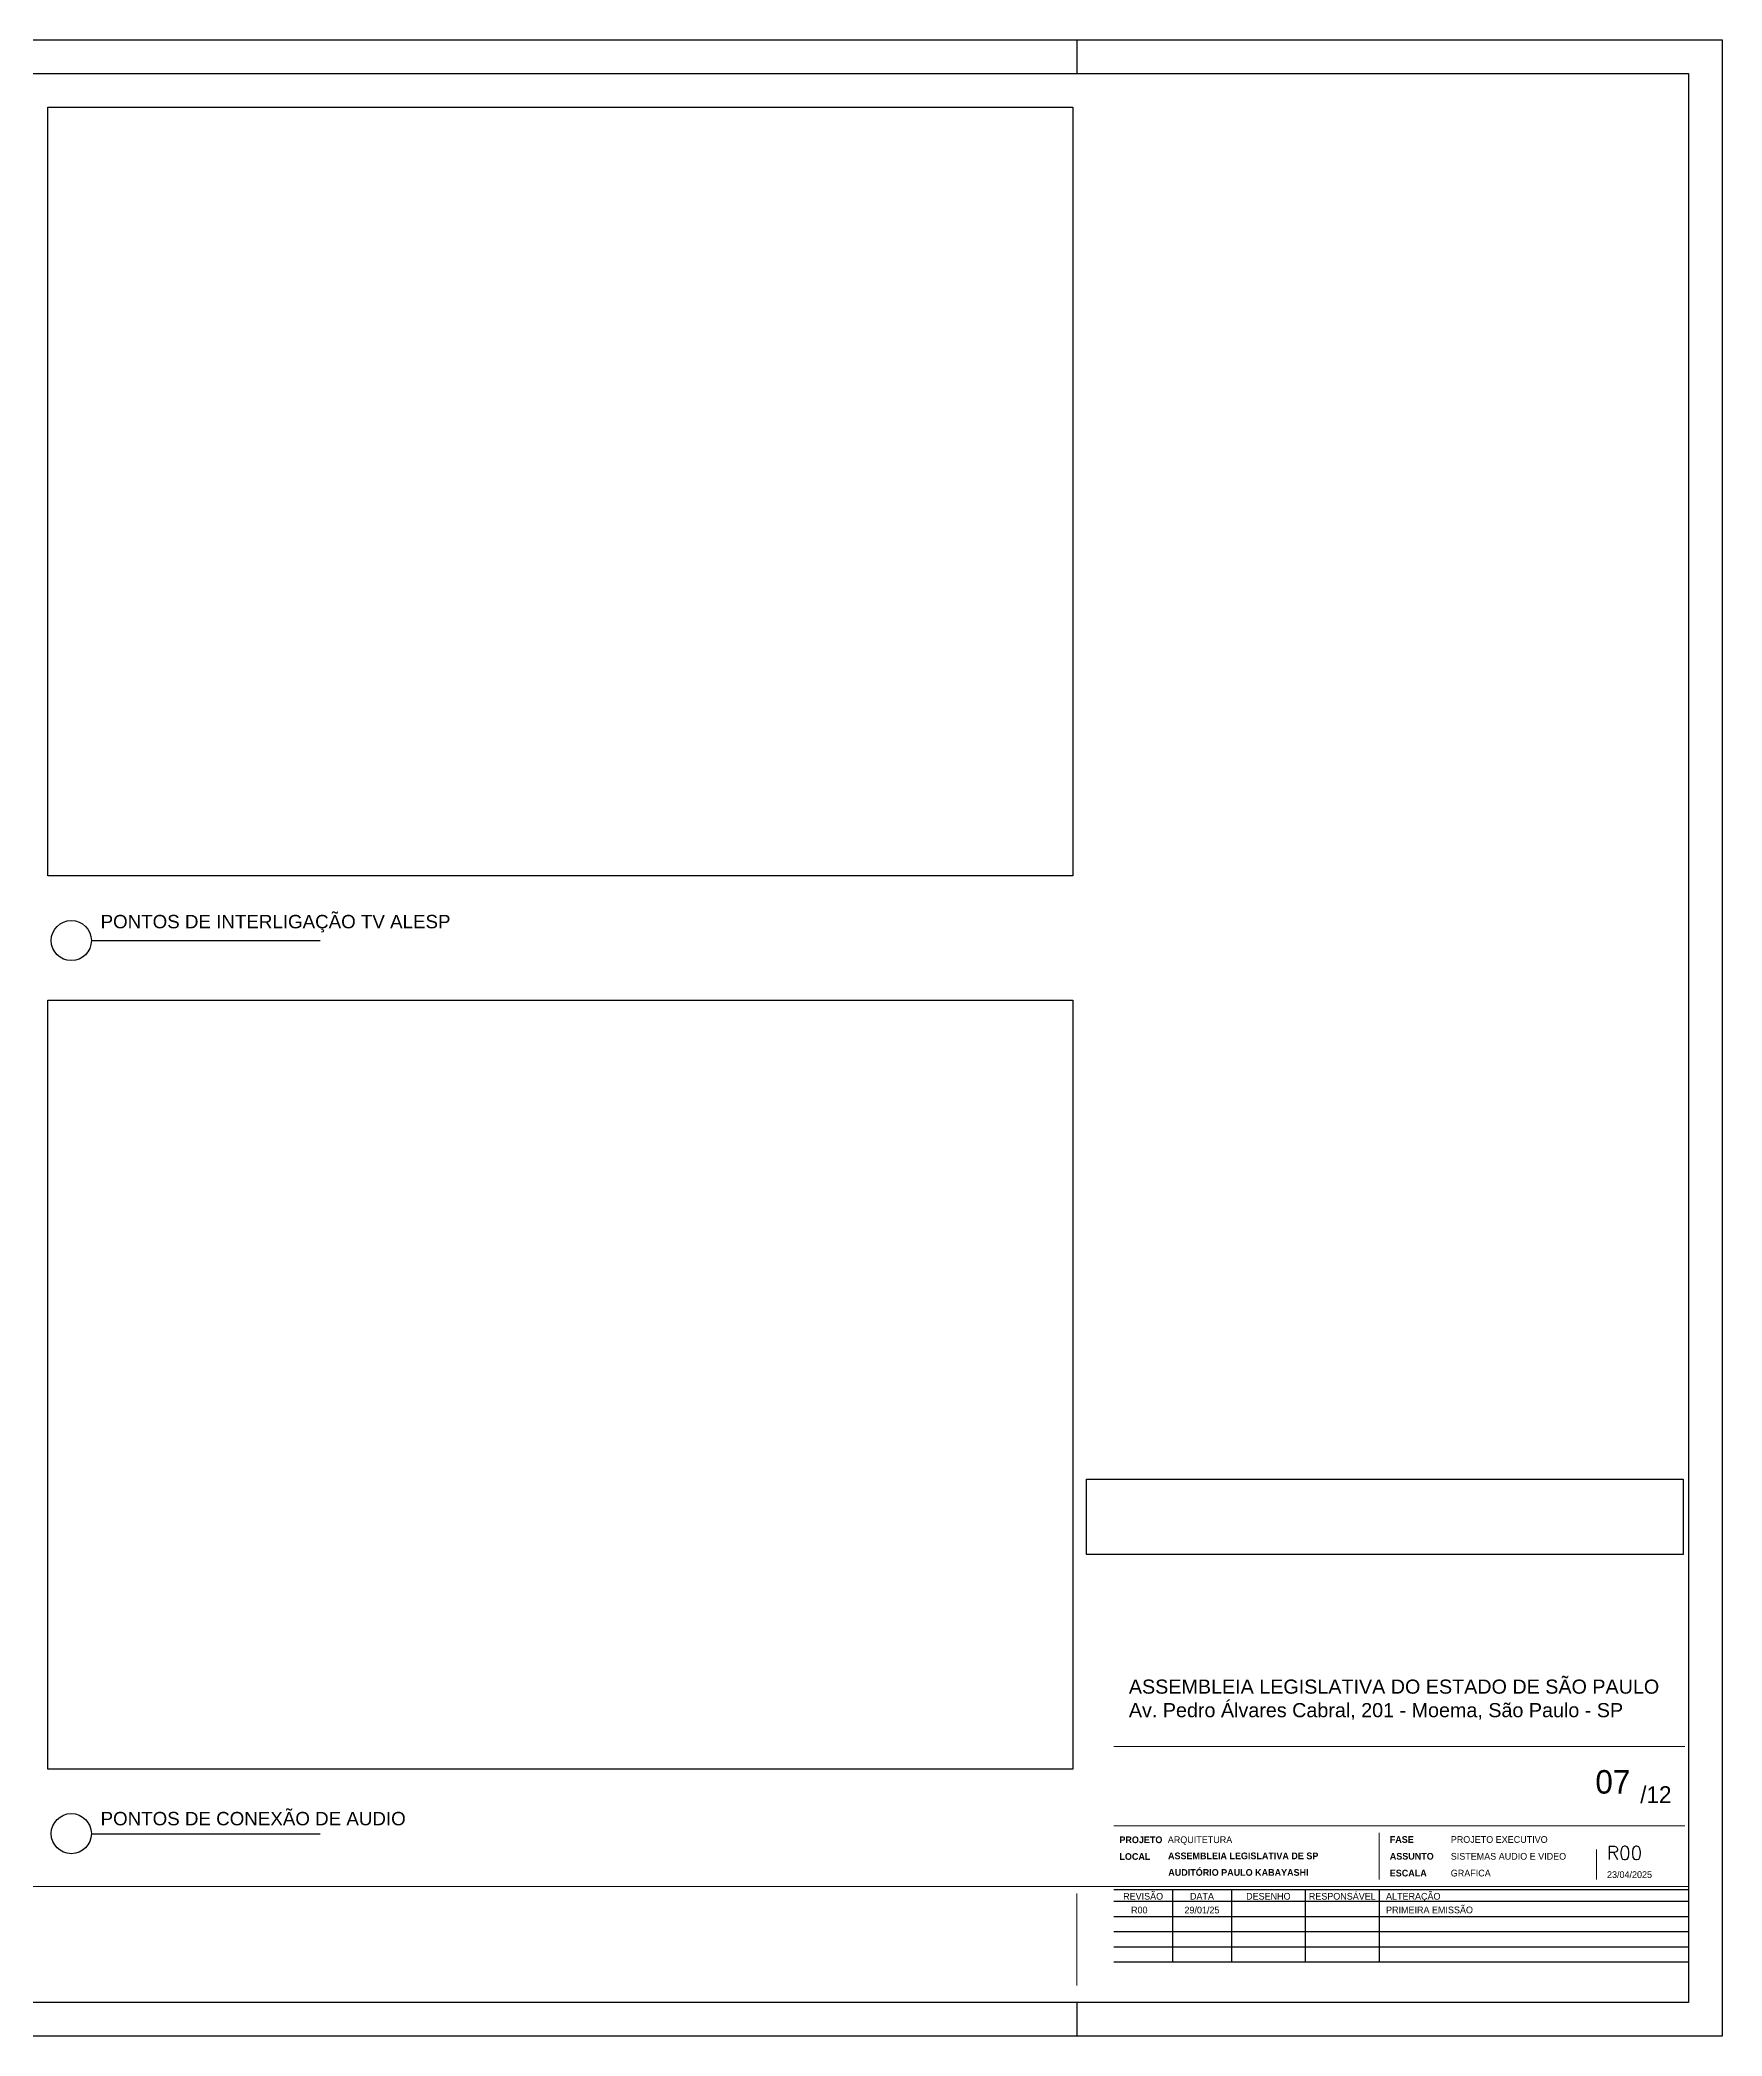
# Paper-space layout 'AUDIO' of a CAD drawing. Header units: millimetres. Extents: x 0 to 841, y 0 to 594.
# Drawn here: x 341 to 841, y 0 to 594 of the extents above; entities that cross this region are included whole.
import ezdxf
from ezdxf.enums import TextEntityAlignment as Align

# ---------------------------------------------------------------- set-up
doc = ezdxf.new("R2010")
doc.units = ezdxf.units.MM
doc.header["$MEASUREMENT"] = 0
for name, color, linetype in [('base', 253, 'Continuous'), ('DETALHE', 1, 'Continuous'), ('TC_01_FOLHA', 6, 'Continuous'), ('TC_17_TEXTO', 3, 'Continuous')]:
    doc.layers.add(name, color=color, linetype=linetype)
doc.layers.add('PDF_Text', color=7, linetype='Continuous', true_color=0x535353)
doc.styles.add('PDF Arial', font='arial.ttf')
doc.styles.add('R80_50', font='swissl.ttf', dxfattribs={"height": 0.0925})
doc.styles.get("Standard").update_dxf_attribs({"font": 'romans.shx'})
doc.styles.add('TC_2.0-FUT', font='', dxfattribs={"height": 2})
doc.styles.add('TC_2.0-FUT-BOLD', font='', dxfattribs={"width": 0.9, "height": 2})
doc.styles.get('TC_2.0-FUT').set_extended_font_data('Futura Md BT')
doc.styles.get('TC_2.0-FUT-BOLD').set_extended_font_data('Futura Md BT', bold=True)
picture_1 = doc.add_image_def('image3.png', size_in_pixel=(1280, 960))
picture_2 = doc.add_image_def('image5.png', size_in_pixel=(1280, 960))
picture_3 = doc.add_image_def('image1.jpg', size_in_pixel=(2243, 283))

psp = doc.layouts.new('AUDIO')

# ---------------------------------------------------------------- linework, layer by layer
at = {"layer": 'base', "color": 7}
for points in [[(355.85, 325.98), (423.92, 325.98)], [(355.85, 60.23), (423.92, 60.23)]]:
    psp.add_lwpolyline(points, dxfattribs=at)
for centre in [(349.84, 326), (349.84, 60.24)]:
    psp.add_circle(centre, 5.97, dxfattribs=at)
at = {"layer": 'TC_01_FOLHA'}
for p, q in [((649, 594), (649, 584)), ((649, 10), (649, 0))]:
    psp.add_line(p, q, dxfattribs=at)
for points in [[(0, 594), (841, 594), (841, 0), (0, 0)], [(25, 584), (831, 584), (831, 10), (25, 10)]]:
    psp.add_lwpolyline(points, close=True, dxfattribs=at)
at = {"layer": 'TC_17_TEXTO', "color": 251, "true_color": 0x575756, "const_width": 0.3}
for points in [[(660, 86.19), (830, 86.19)], [(660, 62.54), (830, 62.54)], [(739, 46.5), (739, 60.54)], [(803.64, 46.5), (803.64, 55.54)], [(25, 44.5), (831, 44.5)], [(649, 15), (649, 42.5)]]:
    psp.add_lwpolyline(points, dxfattribs=at)
at = {"layer": 'TC_17_TEXTO', "color": 251, "true_color": 0x575756}
for points in [[(831, 43.5), (660, 43.5)], [(677.5, 43.5), (677.5, 22)], [(695, 43.5), (695, 22)], [(717, 43.5), (717, 22)], [(739, 43.5), (739, 22)], [(831, 40), (660, 40)], [(831, 35.5), (660, 35.5)], [(831, 31), (660, 31)], [(831, 26.5), (660, 26.5)], [(831, 22), (660, 22)]]:
    psp.add_lwpolyline(points, dxfattribs=at)

# ---------------------------------------------------------------- texts
at = {"layer": 'DETALHE', "insert": (664.5, 106.09), "char_height": 4.2, "attachment_point": 1, "style": 'R80_50'}
psp.add_mtext_dynamic_manual_height_columns('\\pxqd;ASSEMBLEIA LEGISLATIVA DO ESTADO DE SÃO PAULO\\PAv. Pedro Álvares Cabral, 201 - Moema, São Paulo - SP', width=160.4827, gutter_width=0.462, heights=[26.98], dxfattribs=at)
at = {"layer": 'PDF_Text', "color": 3, "char_height": 3.9923, "attachment_point": 7, "style": 'PDF Arial'}
for s, insert in [('PONTOS DE INTERLIGAÇÃO TV ALESP', (358.55, 328.41)), ('PONTOS DE CONEXÃO DE AUDIO', (358.55, 62.66))]:
    psp.add_mtext(s, dxfattribs=dict(at, insert=insert))
at = {"layer": 'TC_17_TEXTO', "style": 'TC_2.0-FUT-BOLD'}
for s, p in [('PROJETO', (661.69, 59.41)), ('LOCAL', (661.69, 54.43))]:
    psp.add_text(s, height=2, dxfattribs=at).set_placement(p, align=Align.TOP_LEFT)
for s, p in [('FASE', (742.13, 57.5)), ('ASSEMBLEIA LEGISLATIVA DE SP', (676.15, 52.62)), ('ASSUNTO', (742.13, 52.5)), ('AUDITÓRIO PAULO KABAYASHI', (676.22, 47.69)), ('ESCALA', (742.13, 47.5))]:
    psp.add_text(s, height=2, dxfattribs=at).set_placement(p)
at = {"layer": 'TC_17_TEXTO'}
psp.add_text('R00', height=4, dxfattribs=at).set_placement((806.77, 52.5))
at = {"layer": 'TC_17_TEXTO', "style": 'TC_2.0-FUT'}
for s, p in [('REVISÃO', (668.75, 40)), ('DATA', (686.25, 40)), ('DESENHO', (706, 40)), ('RESPONSÁVEL', (728, 40)), ('R00', (667.61, 35.9)), ('29/01/25', (686.25, 35.9))]:
    psp.add_text(s, height=2, dxfattribs=at).set_placement(p, align=Align.BOTTOM_CENTER)
psp.add_text('ALTERAÇÃO', height=2, dxfattribs=at).set_placement((741.02, 40), align=Align.BOTTOM_LEFT)
psp.add_text('PRIMEIRA EMISSÃO', height=2, dxfattribs=at).set_placement((741.02, 37.54), align=Align.MIDDLE_LEFT)
at = {"layer": 'TC_17_TEXTO', "attachment_point": 1}
for s, width, heights, insert, char_height in [('{\\fFutura Md BT|b0|i0|c0|p34;07}', 8.9721, [0], (803.3, 79.15), 7), ('\\pxqd;{\\fFutura-Book|b0|i0|c0|p34;/12}', 8.061, [6.47], (816.66, 74.36), 5)]:
    psp.add_mtext_dynamic_manual_height_columns(s, width=width, gutter_width=12.5, heights=heights, dxfattribs=dict(at, insert=insert, char_height=char_height))
at = {"layer": 'TC_17_TEXTO', "char_height": 2, "style": 'TC_2.0-FUT'}
for s, insert, width, attachment_point in [('\\pxql;ARQUITETURA', (676.09, 59.43), 41.8554, 1), ('PROJETO EXECUTIVO', (760.28, 59.5), 42.361, 1), ('SISTEMAS AUDIO E VIDEO', (760.28, 54.5), 42.361, 1), ('\\pxql;GRAFICA', (760.28, 49.5), 42.361, 1), ('23/04/2025', (806.77, 47.02), 54.7315, 7)]:
    psp.add_mtext(s, dxfattribs=dict(at, insert=insert, width=width, attachment_point=attachment_point))

# ---------------------------------------------------------------- pictures from other files: only their frames are drawn
image = psp.add_image(picture_1, insert=(342.84, 345.21), size_in_units=(305.03, 228.77))
image.dxf.flags = 7
image = psp.add_image(picture_2, insert=(342.84, 79.46), size_in_units=(305.03, 228.77))
image.dxf.flags = 7
image = psp.add_image(picture_3, insert=(651.88, 143.3), size_in_units=(177.5, 22.4))
image.dxf.flags = 7

doc.saveas('drawing.dxf')
